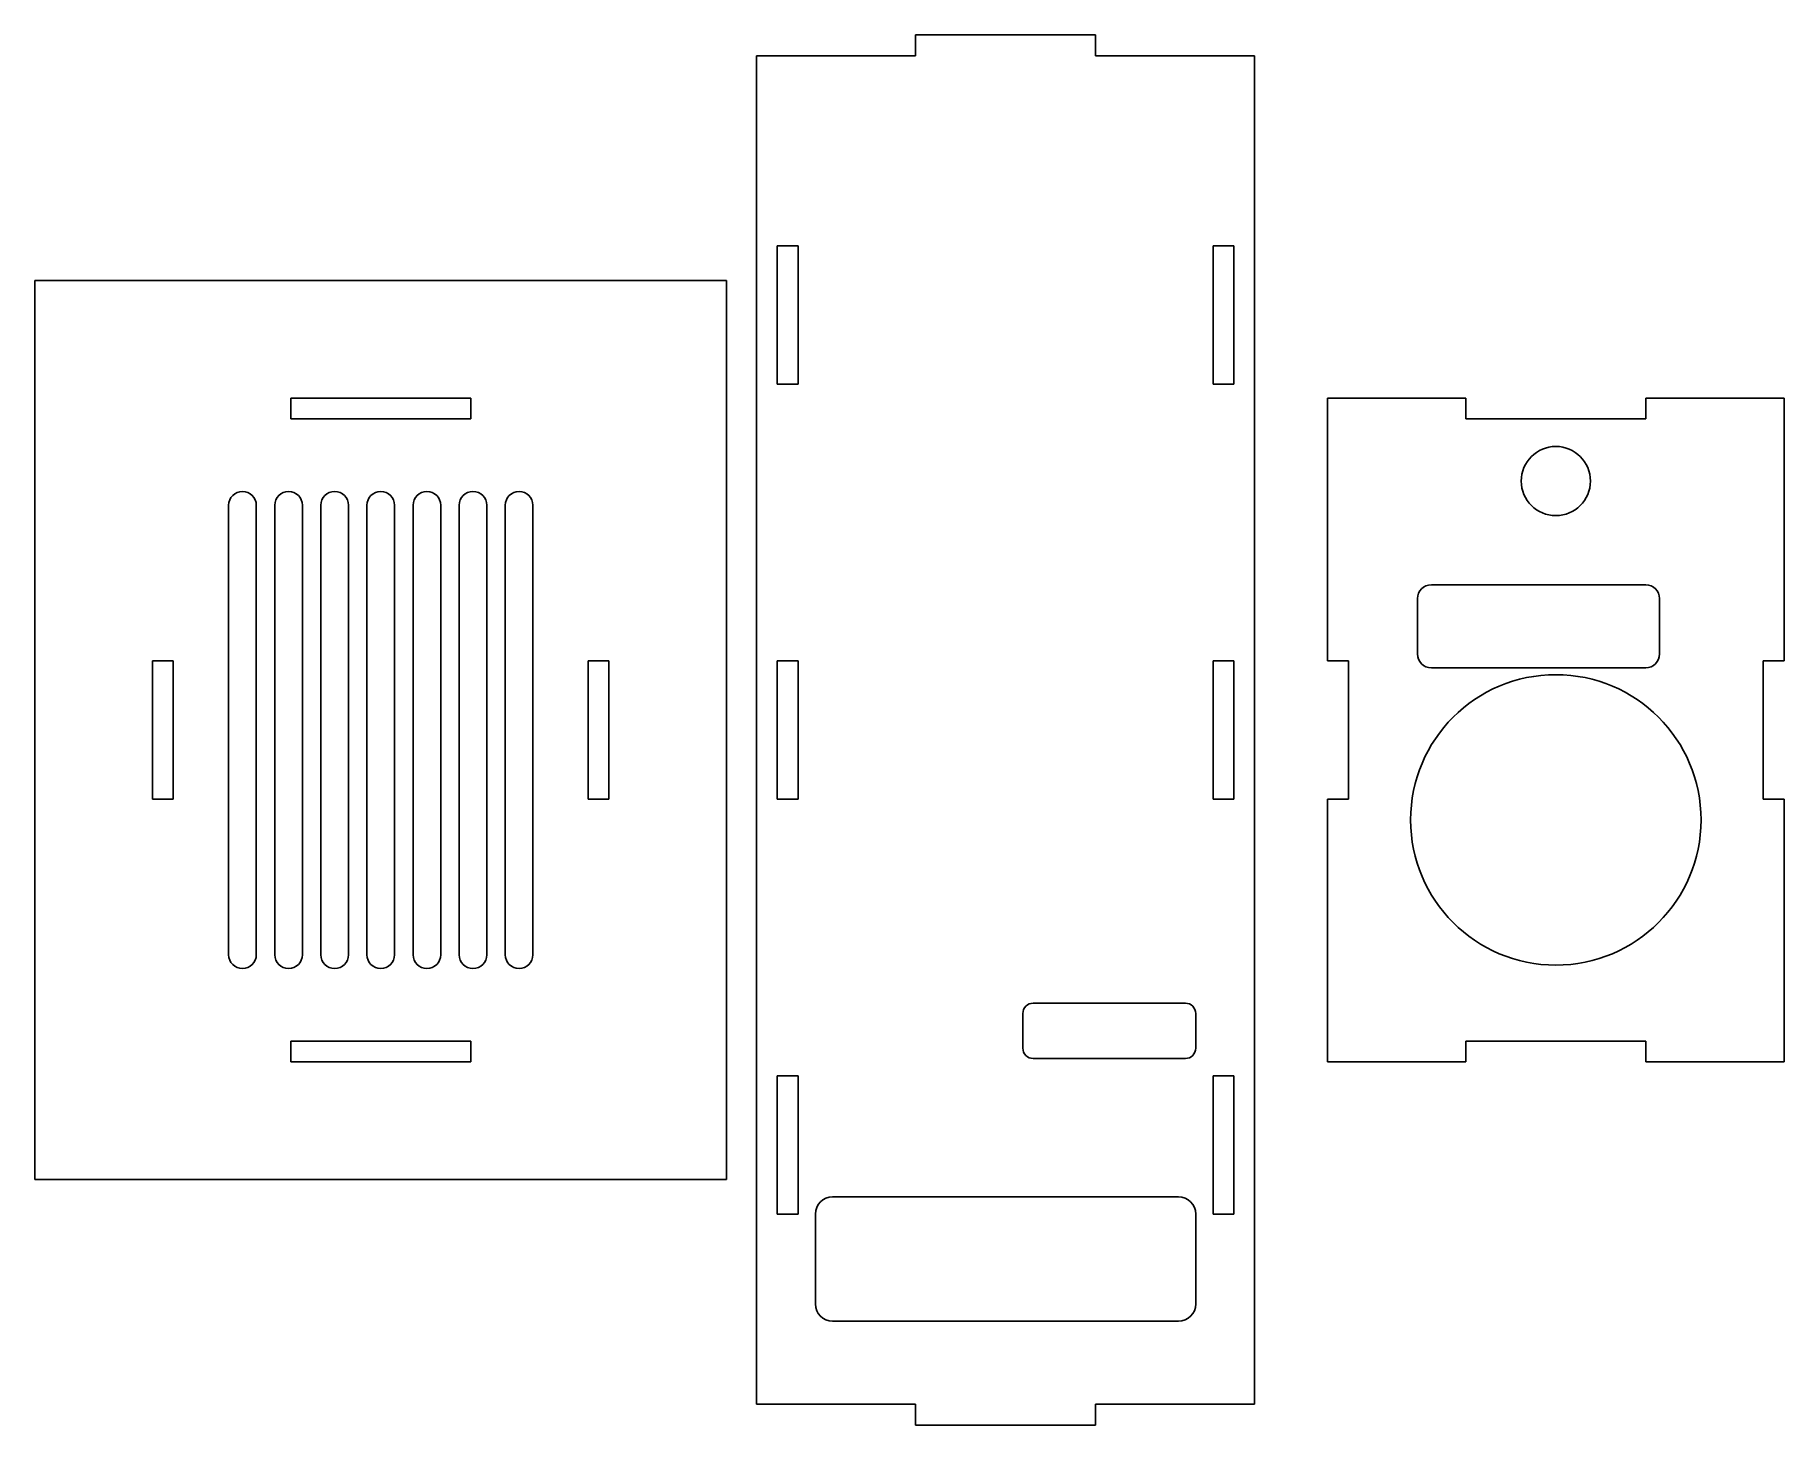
# Model space of a CAD drawing. Header units: millimetres. Extents: x 8 to 261, y 4 to 206.
import ezdxf

# ---------------------------------------------------------------- set-up
doc = ezdxf.new("R2010")
doc.units = ezdxf.units.MM
for name, color, linetype in [('View012', 7, 'CONTINUOUS'), ('View018', 7, 'CONTINUOUS'), ('View019', 7, 'CONTINUOUS')]:
    doc.layers.add(name, color=color, linetype=linetype)

msp = doc.modelspace()

# ---------------------------------------------------------------- linework, layer by layer
at = {"layer": 'View012'}
for p, q in [((8.16, 170), (8.16, 40)), ((108.16, 170), (8.16, 170)), ((108.16, 40), (108.16, 170)), ((71.16, 153), (45.16, 153)), ((45.16, 153), (45.16, 150)), ((71.16, 150), (71.16, 153)), ((45.16, 150), (71.16, 150)), ((36.16, 137.5), (36.16, 72.5)), ((40.16, 137.5), (40.16, 72.5)), ((42.83, 137.5), (42.83, 72.5)), ((46.83, 137.5), (46.83, 72.5)), ((49.49, 137.5), (49.49, 72.5)), ((53.49, 137.5), (53.49, 72.5)), ((56.16, 137.5), (56.16, 72.5)), ((60.16, 137.5), (60.16, 72.5)), ((62.83, 137.5), (62.83, 72.5)), ((66.83, 137.5), (66.83, 72.5)), ((69.49, 137.5), (69.49, 72.5)), ((73.49, 137.5), (73.49, 72.5)), ((76.16, 137.5), (76.16, 72.5)), ((80.16, 137.5), (80.16, 72.5)), ((28.16, 115), (25.16, 115)), ((25.16, 115), (25.16, 95)), ((28.16, 95), (28.16, 115)), ((88.16, 115), (91.16, 115)), ((88.16, 95), (88.16, 115)), ((91.16, 95), (91.16, 115)), ((25.16, 95), (28.16, 95)), ((91.16, 95), (88.16, 95)), ((45.16, 60), (71.16, 60)), ((45.16, 57), (45.16, 60)), ((71.16, 60), (71.16, 57)), ((45.16, 57), (71.16, 57)), ((8.16, 40), (108.16, 40))]:
    msp.add_line(p, q, dxfattribs=at)
for centre, start, end in [((38.16, 137.5), 0, 180), ((44.83, 137.5), 0, 180), ((51.49, 137.5), 0, 180), ((58.16, 137.5), 0, 180), ((64.83, 137.5), 0, 180), ((71.49, 137.5), 0, 180), ((78.16, 137.5), 0, 180), ((38.16, 72.5), 180, 0), ((44.83, 72.5), 180, 0), ((51.49, 72.5), 180, 0), ((58.16, 72.5), 180, 0), ((64.83, 72.5), 180, 0), ((71.49, 72.5), 180, 0), ((78.16, 72.5), 180, 0)]:
    msp.add_arc(centre, 2, start, end, dxfattribs=at)
at = {"layer": 'View018'}
for p, q in [((135.5, 205.5), (161.5, 205.5)), ((135.5, 202.5), (135.5, 205.5)), ((161.5, 202.5), (161.5, 205.5)), ((112.5, 202.5), (135.5, 202.5)), ((112.5, 7.5), (112.5, 202.5)), ((184.5, 202.5), (161.5, 202.5)), ((184.5, 7.5), (184.5, 202.5)), ((115.5, 175), (118.5, 175)), ((115.5, 175), (115.5, 155)), ((118.5, 175), (118.5, 155)), ((178.5, 175), (178.5, 155)), ((181.5, 175), (178.5, 175)), ((181.5, 175), (181.5, 155)), ((118.5, 155), (115.5, 155)), ((178.5, 155), (181.5, 155)), ((115.5, 115), (118.5, 115)), ((115.5, 115), (115.5, 95)), ((118.5, 115), (118.5, 95)), ((178.5, 115), (178.5, 95)), ((181.5, 115), (178.5, 115)), ((181.5, 115), (181.5, 95)), ((118.5, 95), (115.5, 95)), ((178.5, 95), (181.5, 95)), ((151, 64), (151, 59)), ((174.5, 65.5), (152.5, 65.5)), ((176, 59), (176, 64)), ((152.5, 57.5), (174.5, 57.5)), ((118.5, 55), (115.5, 55)), ((115.5, 55), (115.5, 35)), ((118.5, 35), (118.5, 55)), ((178.5, 35), (178.5, 55)), ((178.5, 55), (181.5, 55)), ((181.5, 55), (181.5, 35)), ((173.5, 37.5), (123.5, 37.5)), ((115.5, 35), (118.5, 35)), ((121, 35), (121, 22)), ((176, 22), (176, 35)), ((181.5, 35), (178.5, 35)), ((123.5, 19.5), (173.5, 19.5)), ((135.5, 7.5), (112.5, 7.5)), ((135.5, 7.5), (135.5, 4.5)), ((161.5, 7.5), (161.5, 4.5)), ((184.5, 7.5), (161.5, 7.5)), ((161.5, 4.5), (135.5, 4.5))]:
    msp.add_line(p, q, dxfattribs=at)
for centre, radius, start, end in [((152.5, 64), 1.5, 90, -180), ((174.5, 64), 1.5, 0, 90), ((152.5, 59), 1.5, -180, -90), ((174.5, 59), 1.5, -90, 0), ((123.5, 35), 2.5, 90, 180), ((173.5, 35), 2.5, 0, 90), ((123.5, 22), 2.5, 180, -90), ((173.5, 22), 2.5, -90, 0)]:
    msp.add_arc(centre, radius, start, end, dxfattribs=at)
at = {"layer": 'View019'}
for p, q in [((195.07, 153), (195.07, 115)), ((215.07, 153), (195.07, 153)), ((215.07, 153), (215.07, 150)), ((241.07, 150), (241.07, 153)), ((261.07, 153), (241.07, 153)), ((261.07, 115), (261.07, 153)), ((215.07, 150), (241.07, 150)), ((208.07, 124), (208.07, 116)), ((241.07, 126), (210.07, 126)), ((243.07, 116), (243.07, 124)), ((195.07, 115), (198.07, 115)), ((198.07, 115), (198.07, 95)), ((210.07, 114), (241.07, 114)), ((261.07, 115), (258.07, 115)), ((258.07, 115), (258.07, 95)), ((198.07, 95), (195.07, 95)), ((195.07, 95), (195.07, 57)), ((258.07, 95), (261.07, 95)), ((261.07, 57), (261.07, 95)), ((215.07, 57), (215.07, 60)), ((215.07, 60), (241.07, 60)), ((241.07, 60), (241.07, 57)), ((195.07, 57), (215.07, 57)), ((241.07, 57), (261.07, 57))]:
    msp.add_line(p, q, dxfattribs=at)
for centre, radius in [((228.07, 141), 5), ((228.07, 92), 21)]:
    msp.add_circle(centre, radius, dxfattribs=at)
for centre, start, end in [((210.07, 124), 90, 180), ((241.07, 124), 0, 90), ((210.07, 116), 180, -90), ((241.07, 116), -90, 0)]:
    msp.add_arc(centre, 2, start, end, dxfattribs=at)

doc.saveas('drawing.dxf')
